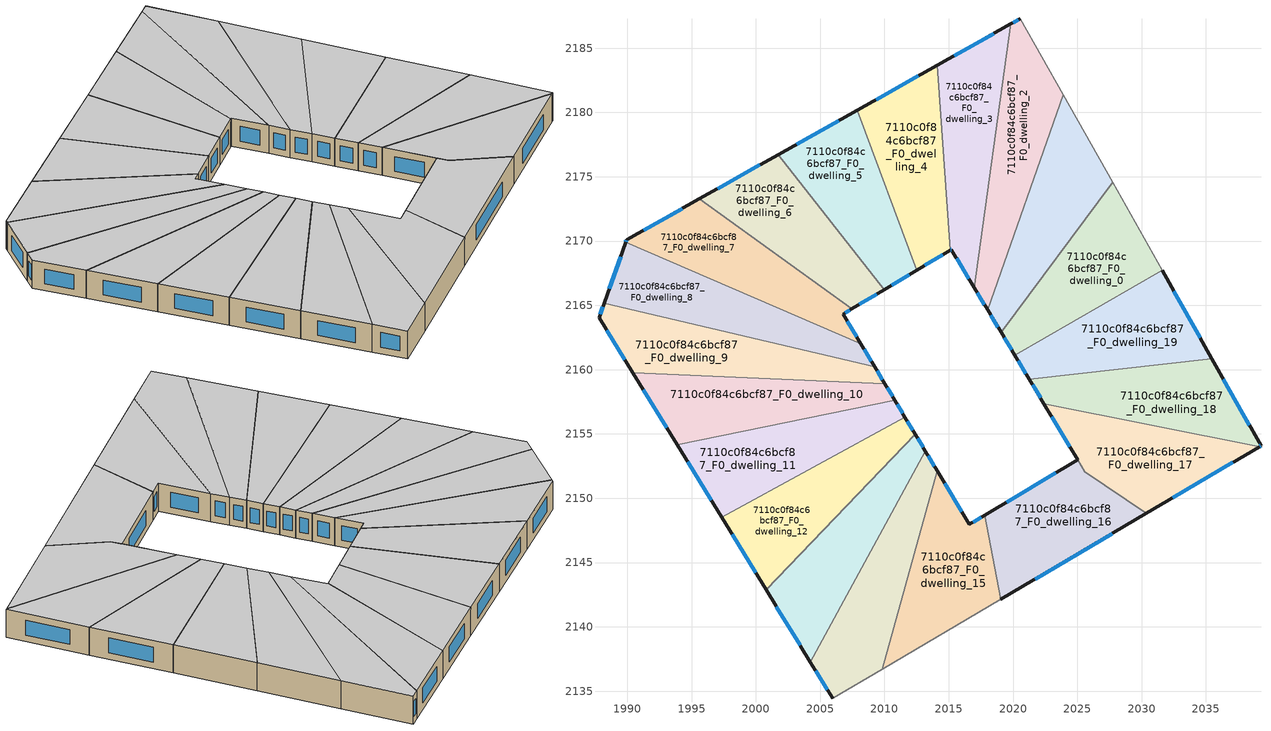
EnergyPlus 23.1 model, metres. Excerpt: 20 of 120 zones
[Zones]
7110c0f84c6bcf87_F0_dwelling_0
 floor ground (EU_floor_Construction): 2027.74,2174.56 2031.6,2167.72 2020.15,2161.11 2019.07,2162.91 z0
 wall outside (EU_wall_Construction): 2019.07,2162.91 2020.15,2161.11 z0:3
 wall adiabatic (EU_wall_Construction): 2031.6,2167.72 2027.74,2174.56 z0:3
 wall to 7110c0f84c6bcf87_F0_dwelling_1 (EU_wall_Construction): 2027.74,2174.56 2019.07,2162.91 z0:3
 wall to 7110c0f84c6bcf87_F0_dwelling_19 (EU_wall_Construction): 2020.15,2161.11 2031.6,2167.72 z0:3
 window (EU_Window_Construction): 2019.32,2162.48 2019.89,2161.53 z0.7:2.3
 ceiling to 7110c0f84c6bcf87_F1_dwelling_0 (EU_floor_Construction): 2031.6,2167.72 2027.74,2174.56 2019.06,2162.91 2020.15,2161.11 z3
7110c0f84c6bcf87_F0_dwelling_1
 floor ground (EU_floor_Construction): 2023.89,2181.39 2027.74,2174.56 2019.07,2162.91 2018.01,2164.66 z0
 wall outside (EU_wall_Construction): 2018.01,2164.66 2019.07,2162.91 z0:3
 wall adiabatic (EU_wall_Construction): 2027.74,2174.56 2023.89,2181.39 z0:3
 wall to 7110c0f84c6bcf87_F0_dwelling_2 (EU_wall_Construction): 2023.89,2181.39 2018.01,2164.66 z0:3
 window (EU_Window_Construction): 2018.26,2164.25 2018.82,2163.32 z0.7:2.3
 ceiling to 7110c0f84c6bcf87_F1_dwelling_1 (EU_floor_Construction): 2019.06,2162.91 2027.74,2174.56 2023.89,2181.39 2018.01,2164.66 z3
7110c0f84c6bcf87_F0_dwelling_10
 floor ground (EU_floor_Construction): 2010.03,2158.91 2010.81,2157.61 1993.88,2154.14 1990.42,2159.77 z0
 wall outside (EU_wall_Construction): 2010.81,2157.61 2010.03,2158.91 / 1990.42,2159.77 1993.88,2154.14 z0:3
 wall to 7110c0f84c6bcf87_F0_dwelling_11 (EU_wall_Construction): 1993.88,2154.14 2010.81,2157.61 z0:3
 wall to 7110c0f84c6bcf87_F0_dwelling_9 (EU_wall_Construction): 2010.02,2158.91 1990.42,2159.77 z0:3
 window (EU_Window_Construction): 2010.62,2157.92 2010.21,2158.61 / 1991.24,2158.45 1993.07,2155.47 z0.7:2.3
 ceiling to 7110c0f84c6bcf87_F1_dwelling_10 (EU_floor_Construction): 2010.81,2157.61 2010.02,2158.91 1990.42,2159.77 1993.88,2154.14 z3
7110c0f84c6bcf87_F0_dwelling_11
 floor ground (EU_floor_Construction): 2010.81,2157.61 2011.59,2156.3 1997.33,2148.52 1993.88,2154.14 z0
 wall outside (EU_wall_Construction): 2011.59,2156.3 2010.81,2157.61 / 1993.88,2154.14 1997.33,2148.52 z0:3
 wall to 7110c0f84c6bcf87_F0_dwelling_12 (EU_wall_Construction): 1997.33,2148.52 2011.59,2156.3 z0:3
 window (EU_Window_Construction): 2011.41,2156.61 2010.99,2157.31 / 1994.69,2152.82 1996.52,2149.84 z0.7:2.3
 ceiling to 7110c0f84c6bcf87_F1_dwelling_11 (EU_floor_Construction): 2011.59,2156.3 2010.81,2157.61 1993.88,2154.14 1997.33,2148.52 z3
7110c0f84c6bcf87_F0_dwelling_12
 floor ground (EU_floor_Construction): 2011.59,2156.3 2012.39,2154.99 2000.79,2142.88 1997.33,2148.52 z0
 wall outside (EU_wall_Construction): 2012.39,2154.99 2011.59,2156.3 / 1997.33,2148.52 2000.79,2142.88 z0:3
 wall to 7110c0f84c6bcf87_F0_dwelling_13 (EU_wall_Construction): 2000.79,2142.88 2012.38,2154.99 z0:3
 window (EU_Window_Construction): 2012.2,2155.3 2011.78,2155.99 / 1998.14,2147.19 1999.97,2144.21 z0.7:2.3
 ceiling to 7110c0f84c6bcf87_F1_dwelling_12 (EU_floor_Construction): 2000.79,2142.88 2012.38,2154.99 2011.59,2156.3 1997.33,2148.52 z3
7110c0f84c6bcf87_F0_dwelling_13
 floor ground (EU_floor_Construction): 2012.39,2154.99 2013.18,2153.66 2004.24,2137.25 2000.79,2142.88 z0
 wall outside (EU_wall_Construction): 2013.18,2153.66 2012.39,2154.99 / 2000.79,2142.88 2004.24,2137.25 z0:3
 wall to 7110c0f84c6bcf87_F0_dwelling_14 (EU_wall_Construction): 2004.24,2137.25 2013.18,2153.66 z0:3
 window (EU_Window_Construction): 2012.99,2153.97 2012.57,2154.68 / 2001.6,2141.56 2003.43,2138.57 z0.7:2.3
 ceiling to 7110c0f84c6bcf87_F1_dwelling_13 (EU_floor_Construction): 2004.24,2137.25 2013.18,2153.66 2012.38,2154.99 2000.79,2142.88 z3
7110c0f84c6bcf87_F0_dwelling_14
 floor ground (EU_floor_Construction): 2013.18,2153.66 2014.1,2152.14 2009.83,2136.71 2005.97,2134.43 2004.24,2137.25 z0
 wall outside (EU_wall_Construction): 2014.1,2152.14 2013.18,2153.66 / 2004.24,2137.25 2005.97,2134.43 z0:3
 wall adiabatic (EU_wall_Construction): 2005.97,2134.43 2009.83,2136.71 z0:3
 wall to 7110c0f84c6bcf87_F0_dwelling_15 (EU_wall_Construction): 2009.83,2136.71 2014.1,2152.14 z0:3
 window (EU_Window_Construction): 2013.88,2152.5 2013.4,2153.31 / 2004.65,2136.59 2005.56,2135.1 z0.7:2.3
 ceiling to 7110c0f84c6bcf87_F1_dwelling_14 (EU_floor_Construction): 2009.83,2136.71 2014.1,2152.14 2013.18,2153.66 2004.24,2137.25 2005.97,2134.43 z3
7110c0f84c6bcf87_F0_dwelling_15
 floor ground (EU_floor_Construction): 2017.8,2148.69 2019.05,2142.16 2009.83,2136.71 2014.1,2152.14 2016.6,2147.97 z0
 wall outside (EU_wall_Construction): 2017.8,2148.69 2016.6,2147.97 2014.1,2152.14 z0:3
 wall adiabatic (EU_wall_Construction): 2009.83,2136.71 2019.05,2142.16 z0:3
 wall to 7110c0f84c6bcf87_F0_dwelling_16 (EU_wall_Construction): 2019.05,2142.16 2017.81,2148.69 z0:3
 window (EU_Window_Construction): 2016.02,2148.95 2014.69,2151.16 / 2017.52,2148.52 2016.89,2148.14 z0.7:2.3
 ceiling to 7110c0f84c6bcf87_F1_dwelling_15 (EU_floor_Construction): 2019.05,2142.16 2017.8,2148.69 2016.6,2147.97 2014.1,2152.14 2009.83,2136.71 z3
7110c0f84c6bcf87_F0_dwelling_16
 floor ground (EU_floor_Construction): 2030.35,2148.82 2019.05,2142.16 2017.8,2148.69 2025.03,2153 2025.59,2152.07 z0
 wall outside (EU_wall_Construction): 2019.05,2142.16 2030.35,2148.82 / 2025.03,2153 2017.8,2148.69 z0:3
 wall to 7110c0f84c6bcf87_F0_dwelling_17 (EU_wall_Construction): 2030.35,2148.82 2025.59,2152.07 2025.03,2153 z0:3
 window (EU_Window_Construction): 2021.71,2143.72 2027.7,2147.26 / 2023.33,2151.99 2019.5,2149.7 z0.7:2.3
 ceiling to 7110c0f84c6bcf87_F1_dwelling_16 (EU_floor_Construction): 2030.35,2148.82 2025.59,2152.07 2025.03,2153 2017.8,2148.69 2019.05,2142.16 z3
7110c0f84c6bcf87_F0_dwelling_17
 floor ground (EU_floor_Construction): 2039.17,2154.03 2030.35,2148.82 2025.59,2152.07 2022.4,2157.36 z0
 wall outside (EU_wall_Construction): 2030.35,2148.82 2039.17,2154.03 / 2022.4,2157.36 2025.03,2153 z0:3
 wall to 7110c0f84c6bcf87_F0_dwelling_18 (EU_wall_Construction): 2039.17,2154.03 2022.4,2157.36 z0:3
 window (EU_Window_Construction): 2032.42,2150.05 2037.1,2152.8 / 2023.02,2156.34 2024.41,2154.02 z0.7:2.3
 ceiling to 7110c0f84c6bcf87_F1_dwelling_17 (EU_floor_Construction): 2039.17,2154.03 2022.4,2157.36 2025.59,2152.07 2030.35,2148.82 z3
7110c0f84c6bcf87_F0_dwelling_18
 floor ground (EU_floor_Construction): 2035.46,2160.86 2039.28,2154.09 2039.17,2154.03 2022.4,2157.36 2021.26,2159.26 z0
 wall outside (EU_wall_Construction): 2021.26,2159.26 2022.4,2157.36 / 2039.17,2154.03 2039.28,2154.09 2035.46,2160.86 z0:3
 wall to 7110c0f84c6bcf87_F0_dwelling_19 (EU_wall_Construction): 2035.46,2160.86 2021.26,2159.26 z0:3
 window (EU_Window_Construction): 2021.53,2158.82 2022.13,2157.81 / 2038.38,2155.68 2036.36,2159.27 / 2039.19,2154.04 2039.25,2154.08 z0.7:2.3
 ceiling to 7110c0f84c6bcf87_F1_dwelling_18 (EU_floor_Construction): 2039.28,2154.09 2035.46,2160.86 2021.26,2159.26 2022.4,2157.36 2039.17,2154.03 z3
7110c0f84c6bcf87_F0_dwelling_19
 floor ground (EU_floor_Construction): 2031.6,2167.72 2035.46,2160.86 2021.26,2159.26 2020.15,2161.11 z0
 wall outside (EU_wall_Construction): 2020.15,2161.11 2021.26,2159.26 / 2035.46,2160.86 2031.6,2167.72 z0:3
 window (EU_Window_Construction): 2020.41,2160.67 2021,2159.69 / 2034.55,2162.47 2032.51,2166.11 z0.7:2.3
 ceiling to 7110c0f84c6bcf87_F1_dwelling_19 (EU_floor_Construction): 2035.46,2160.86 2031.6,2167.72 2020.15,2161.11 2021.26,2159.26 z3
7110c0f84c6bcf87_F0_dwelling_2
 floor ground (EU_floor_Construction): 2020.56,2187.3 2023.89,2181.39 2018.01,2164.66 2016.98,2166.38 2019.84,2186.89 z0
 wall outside (EU_wall_Construction): 2016.98,2166.38 2018.01,2164.66 / 2020.56,2187.3 2019.84,2186.89 z0:3
 wall adiabatic (EU_wall_Construction): 2023.89,2181.39 2020.56,2187.3 z0:3
 wall to 7110c0f84c6bcf87_F0_dwelling_3 (EU_wall_Construction): 2019.84,2186.89 2016.98,2166.38 z0:3
 window (EU_Window_Construction): 2017.22,2165.97 2017.77,2165.06 / 2020.39,2187.21 2020.01,2186.99 z0.7:2.3
 ceiling to 7110c0f84c6bcf87_F1_dwelling_2 (EU_floor_Construction): 2018.01,2164.66 2023.89,2181.39 2020.56,2187.3 2019.84,2186.89 2016.98,2166.38 z3
7110c0f84c6bcf87_F0_dwelling_3
 floor ground (EU_floor_Construction): 2019.84,2186.89 2016.98,2166.38 2015.19,2169.34 2015.13,2169.3 2014.08,2183.66 z0
 wall outside (EU_wall_Construction): 2015.13,2169.3 2015.19,2169.34 2016.98,2166.38 / 2019.84,2186.89 2014.08,2183.66 z0:3
 wall to 7110c0f84c6bcf87_F0_dwelling_4 (EU_wall_Construction): 2014.08,2183.66 2015.13,2169.3 z0:3
 window (EU_Window_Construction): 2015.61,2168.65 2016.56,2167.07 / 2015.14,2169.31 2015.18,2169.33 / 2018.49,2186.14 2015.43,2184.42 z0.7:2.3
 ceiling to 7110c0f84c6bcf87_F1_dwelling_3 (EU_floor_Construction): 2016.98,2166.38 2019.84,2186.89 2014.08,2183.66 2015.13,2169.3 2015.19,2169.34 z3
7110c0f84c6bcf87_F0_dwelling_4
 floor ground (EU_floor_Construction): 2014.08,2183.66 2015.13,2169.3 2012.52,2167.75 2007.9,2180.19 z0
 wall outside (EU_wall_Construction): 2012.52,2167.75 2015.13,2169.3 / 2014.08,2183.66 2007.9,2180.19 z0:3
 wall to 7110c0f84c6bcf87_F0_dwelling_5 (EU_wall_Construction): 2007.89,2180.19 2012.52,2167.75 z0:3
 window (EU_Window_Construction): 2013.13,2168.11 2014.51,2168.94 / 2012.63,2182.85 2009.35,2181 z0.7:2.3
 ceiling to 7110c0f84c6bcf87_F1_dwelling_4 (EU_floor_Construction): 2015.13,2169.3 2014.08,2183.66 2007.9,2180.19 2012.52,2167.75 z3
7110c0f84c6bcf87_F0_dwelling_5
 floor ground (EU_floor_Construction): 2007.9,2180.19 2012.52,2167.75 2009.97,2166.22 2001.73,2176.73 z0
 wall outside (EU_wall_Construction): 2009.97,2166.22 2012.52,2167.75 / 2007.9,2180.19 2001.73,2176.73 z0:3
 wall to 7110c0f84c6bcf87_F0_dwelling_6 (EU_wall_Construction): 2001.73,2176.73 2009.97,2166.22 z0:3
 window (EU_Window_Construction): 2010.57,2166.58 2011.92,2167.39 / 2006.45,2179.38 2003.18,2177.54 z0.7:2.3
 ceiling to 7110c0f84c6bcf87_F1_dwelling_5 (EU_floor_Construction): 2012.52,2167.75 2007.9,2180.19 2001.73,2176.73 2009.97,2166.22 z3
7110c0f84c6bcf87_F0_dwelling_6
 floor ground (EU_floor_Construction): 2001.73,2176.73 2009.97,2166.22 2007.47,2164.73 1995.59,2173.28 z0
 wall outside (EU_wall_Construction): 2007.47,2164.73 2009.97,2166.22 / 2001.73,2176.73 1995.59,2173.28 z0:3
 wall to 7110c0f84c6bcf87_F0_dwelling_7 (EU_wall_Construction): 1995.59,2173.28 2007.47,2164.73 z0:3
 window (EU_Window_Construction): 2008.05,2165.08 2009.38,2165.87 / 2000.29,2175.92 1997.03,2174.09 z0.7:2.3
 ceiling to 7110c0f84c6bcf87_F1_dwelling_6 (EU_floor_Construction): 2009.97,2166.22 2001.73,2176.73 1995.59,2173.28 2007.47,2164.73 z3
7110c0f84c6bcf87_F0_dwelling_7
 floor ground (EU_floor_Construction): 2007.47,2164.73 2006.78,2164.32 2008.17,2162 1989.87,2169.91 1989.94,2170.1 1995.59,2173.28 z0
 wall outside (EU_wall_Construction): 2008.17,2162 2006.78,2164.32 2007.47,2164.73 / 1995.59,2173.28 1989.94,2170.1 1989.87,2169.91 z0:3
 wall to 7110c0f84c6bcf87_F0_dwelling_8 (EU_wall_Construction): 1989.87,2169.91 2008.17,2162 z0:3
 window (EU_Window_Construction): 2006.94,2164.41 2007.31,2164.63 / 2007.84,2162.54 2007.11,2163.77 / 1989.92,2170.06 1989.88,2169.95 / 1994.26,2172.53 1991.26,2170.85 z0.7:2.3
 ceiling to 7110c0f84c6bcf87_F1_dwelling_7 (EU_floor_Construction): 2008.17,2162 2006.78,2164.32 2007.47,2164.73 1995.59,2173.28 1989.94,2170.1 1989.87,2169.91 z3
7110c0f84c6bcf87_F0_dwelling_8
 floor ground (EU_floor_Construction): 2008.17,2162 2009.24,2160.22 1988.19,2165.17 1989.87,2169.91 z0
 wall outside (EU_wall_Construction): 2009.24,2160.22 2008.17,2162 / 1989.87,2169.91 1988.19,2165.17 z0:3
 wall to 7110c0f84c6bcf87_F0_dwelling_9 (EU_wall_Construction): 1988.19,2165.17 2009.24,2160.22 z0:3
 window (EU_Window_Construction): 2008.99,2160.64 2008.42,2161.58 / 1989.47,2168.79 1988.59,2166.28 z0.7:2.3
 ceiling to 7110c0f84c6bcf87_F1_dwelling_8 (EU_floor_Construction): 2009.24,2160.22 2008.17,2162 1989.87,2169.91 1988.19,2165.17 z3
7110c0f84c6bcf87_F0_dwelling_9
 floor ground (EU_floor_Construction): 2009.24,2160.22 2010.03,2158.91 1990.42,2159.77 1987.8,2164.05 1988.19,2165.17 z0
 wall outside (EU_wall_Construction): 2010.03,2158.91 2009.24,2160.22 / 1988.19,2165.17 1987.8,2164.05 1990.42,2159.77 z0:3
 window (EU_Window_Construction): 2009.84,2159.22 2009.42,2159.91 / 1988.42,2163.05 1989.81,2160.78 / 1988.1,2164.91 1987.89,2164.31 z0.7:2.3
 ceiling to 7110c0f84c6bcf87_F1_dwelling_9 (EU_floor_Construction): 2010.02,2158.91 2009.24,2160.22 1988.19,2165.17 1987.8,2164.05 1990.42,2159.77 z3
[Building]
EU S2 Campaign: North Axis=0; Terrain=City; Solar Distribution=FullExterior
[Site:Location]
Budapest.Ferenc.Liszt.Intl.AP: Latitude=47.437; Longitude=19.256; Time Zone=1; Elevation=185
[SizingPeriod:WeatherFileDays]
AnnualSizingPeriod: Begin Month=1; Begin Day of Month=1; End Month=12; End Day of Month=31; Day of Week for Start Day=Monday; Use Weather File Daylight Saving Period=No; Use Weather File Rain and Snow Indicators=No
[MATERIAL]
EU_InternalMass_Material: Roughness=MediumRough; Thickness=0.1; Conductivity=1; Density=1800; Specific Heat=900; Thermal Absorptance=0.9; Solar Absorptance=0.7; Visible Absorptance=0.7
[MATERIAL:NOMASS] Roughness=MediumRough; Thermal Absorptance=0.9; Solar Absorptance=0.7; Visible Absorptance=0.7
Name | Thermal Resistance
EU_wall_NoMass | 0.832559
EU_floor_NoMass | 0.872794
[WINDOWMATERIAL:SIMPLEGLAZINGSYSTEM]
EU_Window_SimpleGlazing: UFactor=2.79869; Solar Heat Gain Coefficient=0.75; Visible Transmittance=0.75
[CONSTRUCTION]
EU_wall_Construction: EU_wall_NoMass
EU_floor_Construction: EU_floor_NoMass
EU_Window_Construction: EU_Window_SimpleGlazing
EU_InternalMass_Construction: EU_InternalMass_Material
[ZONE] Type=1; Multiplier=1; Ceiling Height=autocalculate; Floor Area=autocalculate; Part of Total Floor Area=Yes
Name | Volume
7110c0f84c6bcf87_F0_dwelling_0 | 198.128
7110c0f84c6bcf87_F0_dwelling_1 | 198.126
7110c0f84c6bcf87_F0_dwelling_10 | 198.105
7110c0f84c6bcf87_F0_dwelling_11 | 198.112
7110c0f84c6bcf87_F0_dwelling_12 | 198.113
7110c0f84c6bcf87_F0_dwelling_13 | 198.095
7110c0f84c6bcf87_F0_dwelling_14 | 198.111
7110c0f84c6bcf87_F0_dwelling_15; 7110c0f84c6bcf87_F0_dwelling_4 | 198.138
7110c0f84c6bcf87_F0_dwelling_16 | 198.946
7110c0f84c6bcf87_F0_dwelling_17 | 197.278
7110c0f84c6bcf87_F0_dwelling_18 | 198.143
7110c0f84c6bcf87_F0_dwelling_19 | 198.102
7110c0f84c6bcf87_F0_dwelling_2 | 198.1
7110c0f84c6bcf87_F0_dwelling_3 | 198.085
7110c0f84c6bcf87_F0_dwelling_5 | 198.078
7110c0f84c6bcf87_F0_dwelling_6 | 198.149
7110c0f84c6bcf87_F0_dwelling_7 | 198.077
7110c0f84c6bcf87_F0_dwelling_8 | 198.136
7110c0f84c6bcf87_F0_dwelling_9 | 198.124
[INTERNALMASS] Construction=EU_InternalMass_Construction
Name | Zone or ZoneList | Surface Area
7110c0f84c6bcf87_F0_dwelling_0_EU_InternalMass | 7110c0f84c6bcf87_F0_dwelling_0 | 66.0427
7110c0f84c6bcf87_F0_dwelling_1_EU_InternalMass | 7110c0f84c6bcf87_F0_dwelling_1 | 66.0421
7110c0f84c6bcf87_F0_dwelling_2_EU_InternalMass | 7110c0f84c6bcf87_F0_dwelling_2 | 66.0333
7110c0f84c6bcf87_F0_dwelling_3_EU_InternalMass | 7110c0f84c6bcf87_F0_dwelling_3 | 66.0286
7110c0f84c6bcf87_F0_dwelling_4_EU_InternalMass | 7110c0f84c6bcf87_F0_dwelling_4 | 66.0457
7110c0f84c6bcf87_F0_dwelling_5_EU_InternalMass | 7110c0f84c6bcf87_F0_dwelling_5 | 66.0259
7110c0f84c6bcf87_F0_dwelling_6_EU_InternalMass | 7110c0f84c6bcf87_F0_dwelling_6 | 66.0498
7110c0f84c6bcf87_F0_dwelling_7_EU_InternalMass | 7110c0f84c6bcf87_F0_dwelling_7 | 66.0256
7110c0f84c6bcf87_F0_dwelling_8_EU_InternalMass | 7110c0f84c6bcf87_F0_dwelling_8 | 66.0453
7110c0f84c6bcf87_F0_dwelling_9_EU_InternalMass | 7110c0f84c6bcf87_F0_dwelling_9 | 66.0413
7110c0f84c6bcf87_F0_dwelling_10_EU_InternalMass | 7110c0f84c6bcf87_F0_dwelling_10 | 66.035
7110c0f84c6bcf87_F0_dwelling_11_EU_InternalMass | 7110c0f84c6bcf87_F0_dwelling_11 | 66.0374
7110c0f84c6bcf87_F0_dwelling_12_EU_InternalMass | 7110c0f84c6bcf87_F0_dwelling_12 | 66.0377
7110c0f84c6bcf87_F0_dwelling_13_EU_InternalMass | 7110c0f84c6bcf87_F0_dwelling_13 | 66.0316
7110c0f84c6bcf87_F0_dwelling_14_EU_InternalMass | 7110c0f84c6bcf87_F0_dwelling_14 | 66.0371
7110c0f84c6bcf87_F0_dwelling_15_EU_InternalMass | 7110c0f84c6bcf87_F0_dwelling_15 | 66.0461
7110c0f84c6bcf87_F0_dwelling_16_EU_InternalMass | 7110c0f84c6bcf87_F0_dwelling_16 | 66.3167
7110c0f84c6bcf87_F0_dwelling_17_EU_InternalMass | 7110c0f84c6bcf87_F0_dwelling_17 | 65.7605
7110c0f84c6bcf87_F0_dwelling_18_EU_InternalMass | 7110c0f84c6bcf87_F0_dwelling_18 | 66.0478
7110c0f84c6bcf87_F0_dwelling_19_EU_InternalMass | 7110c0f84c6bcf87_F0_dwelling_19 | 66.0339
[OTHEREQUIPMENT] Fuel Type=Electricity; Design Level Calculation Method=Watts/Area; Power per Zone Floor Area=1; Fraction Latent=0; Fraction Radiant=0; Fraction Lost=0; Carbon Dioxide Generation Rate=0; EndUse Subcategory=EU_Step8_InternalGains
Name | Zone or ZoneList or Space or SpaceList | Schedule
EU_Step8_InternalGain_7110c0f84c6bcf87_F0_dwelling_0_f000 | 7110c0f84c6bcf87_F0_dwelling_0 | EU_Step8_GainSchedule_7110c0f84c6bcf87_F0_dwelling_0_f000
EU_Step8_InternalGain_7110c0f84c6bcf87_F0_dwelling_1_f000 | 7110c0f84c6bcf87_F0_dwelling_1 | EU_Step8_GainSchedule_7110c0f84c6bcf87_F0_dwelling_1_f000
EU_Step8_InternalGain_7110c0f84c6bcf87_F0_dwelling_2_f000 | 7110c0f84c6bcf87_F0_dwelling_2 | EU_Step8_GainSchedule_7110c0f84c6bcf87_F0_dwelling_2_f000
EU_Step8_InternalGain_7110c0f84c6bcf87_F0_dwelling_3_f000 | 7110c0f84c6bcf87_F0_dwelling_3 | EU_Step8_GainSchedule_7110c0f84c6bcf87_F0_dwelling_3_f000
EU_Step8_InternalGain_7110c0f84c6bcf87_F0_dwelling_4_f000 | 7110c0f84c6bcf87_F0_dwelling_4 | EU_Step8_GainSchedule_7110c0f84c6bcf87_F0_dwelling_4_f000
EU_Step8_InternalGain_7110c0f84c6bcf87_F0_dwelling_5_f000 | 7110c0f84c6bcf87_F0_dwelling_5 | EU_Step8_GainSchedule_7110c0f84c6bcf87_F0_dwelling_5_f000
EU_Step8_InternalGain_7110c0f84c6bcf87_F0_dwelling_6_f000 | 7110c0f84c6bcf87_F0_dwelling_6 | EU_Step8_GainSchedule_7110c0f84c6bcf87_F0_dwelling_6_f000
EU_Step8_InternalGain_7110c0f84c6bcf87_F0_dwelling_7_f000 | 7110c0f84c6bcf87_F0_dwelling_7 | EU_Step8_GainSchedule_7110c0f84c6bcf87_F0_dwelling_7_f000
EU_Step8_InternalGain_7110c0f84c6bcf87_F0_dwelling_8_f000 | 7110c0f84c6bcf87_F0_dwelling_8 | EU_Step8_GainSchedule_7110c0f84c6bcf87_F0_dwelling_8_f000
EU_Step8_InternalGain_7110c0f84c6bcf87_F0_dwelling_9_f000 | 7110c0f84c6bcf87_F0_dwelling_9 | EU_Step8_GainSchedule_7110c0f84c6bcf87_F0_dwelling_9_f000
EU_Step8_InternalGain_7110c0f84c6bcf87_F0_dwelling_10_f000 | 7110c0f84c6bcf87_F0_dwelling_10 | EU_Step8_GainSchedule_7110c0f84c6bcf87_F0_dwelling_10_f000
EU_Step8_InternalGain_7110c0f84c6bcf87_F0_dwelling_11_f000 | 7110c0f84c6bcf87_F0_dwelling_11 | EU_Step8_GainSchedule_7110c0f84c6bcf87_F0_dwelling_11_f000
EU_Step8_InternalGain_7110c0f84c6bcf87_F0_dwelling_12_f000 | 7110c0f84c6bcf87_F0_dwelling_12 | EU_Step8_GainSchedule_7110c0f84c6bcf87_F0_dwelling_12_f000
EU_Step8_InternalGain_7110c0f84c6bcf87_F0_dwelling_13_f000 | 7110c0f84c6bcf87_F0_dwelling_13 | EU_Step8_GainSchedule_7110c0f84c6bcf87_F0_dwelling_13_f000
EU_Step8_InternalGain_7110c0f84c6bcf87_F0_dwelling_14_f000 | 7110c0f84c6bcf87_F0_dwelling_14 | EU_Step8_GainSchedule_7110c0f84c6bcf87_F0_dwelling_14_f000
EU_Step8_InternalGain_7110c0f84c6bcf87_F0_dwelling_15_f000 | 7110c0f84c6bcf87_F0_dwelling_15 | EU_Step8_GainSchedule_7110c0f84c6bcf87_F0_dwelling_15_f000
EU_Step8_InternalGain_7110c0f84c6bcf87_F0_dwelling_16_f000 | 7110c0f84c6bcf87_F0_dwelling_16 | EU_Step8_GainSchedule_7110c0f84c6bcf87_F0_dwelling_16_f000
EU_Step8_InternalGain_7110c0f84c6bcf87_F0_dwelling_17_f000 | 7110c0f84c6bcf87_F0_dwelling_17 | EU_Step8_GainSchedule_7110c0f84c6bcf87_F0_dwelling_17_f000
EU_Step8_InternalGain_7110c0f84c6bcf87_F0_dwelling_18_f000 | 7110c0f84c6bcf87_F0_dwelling_18 | EU_Step8_GainSchedule_7110c0f84c6bcf87_F0_dwelling_18_f000
EU_Step8_InternalGain_7110c0f84c6bcf87_F0_dwelling_19_f000 | 7110c0f84c6bcf87_F0_dwelling_19 | EU_Step8_GainSchedule_7110c0f84c6bcf87_F0_dwelling_19_f000
[ZONEVENTILATION:DESIGNFLOWRATE] Schedule=EU_AlwaysOn; Design Flow Rate Calculation Method=AirChanges/Hour; Air Changes per Hour=0.475469; Ventilation Type=Natural; Fan Pressure Rise=0; Fan Total Efficiency=1; Constant Term Coefficient=1; Temperature Term Coefficient=0; Velocity Term Coefficient=0; Velocity Squared Term Coefficient=0; Minimum Indoor Temperature=-100; Maximum Indoor Temperature=100; Delta Temperature=-100; Minimum Outdoor Temperature=-100; Maximum Outdoor Temperature=100; Maximum Wind Speed=40
Name | Zone or ZoneList or Space or SpaceList
EU_ConstantAir_7110c0f84c6bcf87_F0_dwelling_0 | 7110c0f84c6bcf87_F0_dwelling_0
EU_ConstantAir_7110c0f84c6bcf87_F0_dwelling_1 | 7110c0f84c6bcf87_F0_dwelling_1
EU_ConstantAir_7110c0f84c6bcf87_F0_dwelling_2 | 7110c0f84c6bcf87_F0_dwelling_2
EU_ConstantAir_7110c0f84c6bcf87_F0_dwelling_3 | 7110c0f84c6bcf87_F0_dwelling_3
EU_ConstantAir_7110c0f84c6bcf87_F0_dwelling_4 | 7110c0f84c6bcf87_F0_dwelling_4
EU_ConstantAir_7110c0f84c6bcf87_F0_dwelling_5 | 7110c0f84c6bcf87_F0_dwelling_5
EU_ConstantAir_7110c0f84c6bcf87_F0_dwelling_6 | 7110c0f84c6bcf87_F0_dwelling_6
EU_ConstantAir_7110c0f84c6bcf87_F0_dwelling_7 | 7110c0f84c6bcf87_F0_dwelling_7
EU_ConstantAir_7110c0f84c6bcf87_F0_dwelling_8 | 7110c0f84c6bcf87_F0_dwelling_8
EU_ConstantAir_7110c0f84c6bcf87_F0_dwelling_9 | 7110c0f84c6bcf87_F0_dwelling_9
EU_ConstantAir_7110c0f84c6bcf87_F0_dwelling_10 | 7110c0f84c6bcf87_F0_dwelling_10
EU_ConstantAir_7110c0f84c6bcf87_F0_dwelling_11 | 7110c0f84c6bcf87_F0_dwelling_11
EU_ConstantAir_7110c0f84c6bcf87_F0_dwelling_12 | 7110c0f84c6bcf87_F0_dwelling_12
EU_ConstantAir_7110c0f84c6bcf87_F0_dwelling_13 | 7110c0f84c6bcf87_F0_dwelling_13
EU_ConstantAir_7110c0f84c6bcf87_F0_dwelling_14 | 7110c0f84c6bcf87_F0_dwelling_14
EU_ConstantAir_7110c0f84c6bcf87_F0_dwelling_15 | 7110c0f84c6bcf87_F0_dwelling_15
EU_ConstantAir_7110c0f84c6bcf87_F0_dwelling_16 | 7110c0f84c6bcf87_F0_dwelling_16
EU_ConstantAir_7110c0f84c6bcf87_F0_dwelling_17 | 7110c0f84c6bcf87_F0_dwelling_17
EU_ConstantAir_7110c0f84c6bcf87_F0_dwelling_18 | 7110c0f84c6bcf87_F0_dwelling_18
EU_ConstantAir_7110c0f84c6bcf87_F0_dwelling_19 | 7110c0f84c6bcf87_F0_dwelling_19
[HVACTEMPLATE:THERMOSTAT] Constant Heating Setpoint=20; Constant Cooling Setpoint=50
EU_HeatOnly_7110c0f84c6bcf87_F0_dwelling_0; EU_HeatOnly_7110c0f84c6bcf87_F0_dwelling_1; EU_HeatOnly_7110c0f84c6bcf87_F0_dwelling_2; EU_HeatOnly_7110c0f84c6bcf87_F0_dwelling_3; EU_HeatOnly_7110c0f84c6bcf87_F0_dwelling_4; EU_HeatOnly_7110c0f84c6bcf87_F0_dwelling_5; EU_HeatOnly_7110c0f84c6bcf87_F0_dwelling_6; EU_HeatOnly_7110c0f84c6bcf87_F0_dwelling_7; EU_HeatOnly_7110c0f84c6bcf87_F0_dwelling_8; EU_HeatOnly_7110c0f84c6bcf87_F0_dwelling_9; EU_HeatOnly_7110c0f84c6bcf87_F0_dwelling_10; EU_HeatOnly_7110c0f84c6bcf87_F0_dwelling_11; EU_HeatOnly_7110c0f84c6bcf87_F0_dwelling_12; EU_HeatOnly_7110c0f84c6bcf87_F0_dwelling_13; EU_HeatOnly_7110c0f84c6bcf87_F0_dwelling_14; EU_HeatOnly_7110c0f84c6bcf87_F0_dwelling_15; EU_HeatOnly_7110c0f84c6bcf87_F0_dwelling_16; EU_HeatOnly_7110c0f84c6bcf87_F0_dwelling_17; EU_HeatOnly_7110c0f84c6bcf87_F0_dwelling_18; EU_HeatOnly_7110c0f84c6bcf87_F0_dwelling_19; EU_HeatOnly_7110c0f84c6bcf87_F1_dwelling_0; EU_HeatOnly_7110c0f84c6bcf87_F1_dwelling_1; EU_HeatOnly_7110c0f84c6bcf87_F1_dwelling_2; EU_HeatOnly_7110c0f84c6bcf87_F1_dwelling_3; EU_HeatOnly_7110c0f84c6bcf87_F1_dwelling_4; EU_HeatOnly_7110c0f84c6bcf87_F1_dwelling_5; EU_HeatOnly_7110c0f84c6bcf87_F1_dwelling_6; EU_HeatOnly_7110c0f84c6bcf87_F1_dwelling_7; EU_HeatOnly_7110c0f84c6bcf87_F1_dwelling_8; EU_HeatOnly_7110c0f84c6bcf87_F1_dwelling_9; EU_HeatOnly_7110c0f84c6bcf87_F1_dwelling_10; EU_HeatOnly_7110c0f84c6bcf87_F1_dwelling_11; EU_HeatOnly_7110c0f84c6bcf87_F1_dwelling_12; EU_HeatOnly_7110c0f84c6bcf87_F1_dwelling_13; EU_HeatOnly_7110c0f84c6bcf87_F1_dwelling_14; EU_HeatOnly_7110c0f84c6bcf87_F1_dwelling_15; EU_HeatOnly_7110c0f84c6bcf87_F1_dwelling_16; EU_HeatOnly_7110c0f84c6bcf87_F1_dwelling_17; EU_HeatOnly_7110c0f84c6bcf87_F1_dwelling_18; EU_HeatOnly_7110c0f84c6bcf87_F1_dwelling_19; EU_HeatOnly_7110c0f84c6bcf87_F2_dwelling_0; EU_HeatOnly_7110c0f84c6bcf87_F2_dwelling_1; EU_HeatOnly_7110c0f84c6bcf87_F2_dwelling_2; EU_HeatOnly_7110c0f84c6bcf87_F2_dwelling_3; EU_HeatOnly_7110c0f84c6bcf87_F2_dwelling_4; EU_HeatOnly_7110c0f84c6bcf87_F2_dwelling_5; EU_HeatOnly_7110c0f84c6bcf87_F2_dwelling_6; EU_HeatOnly_7110c0f84c6bcf87_F2_dwelling_7; EU_HeatOnly_7110c0f84c6bcf87_F2_dwelling_8; EU_HeatOnly_7110c0f84c6bcf87_F2_dwelling_9; EU_HeatOnly_7110c0f84c6bcf87_F2_dwelling_10; EU_HeatOnly_7110c0f84c6bcf87_F2_dwelling_11; EU_HeatOnly_7110c0f84c6bcf87_F2_dwelling_12; EU_HeatOnly_7110c0f84c6bcf87_F2_dwelling_13; EU_HeatOnly_7110c0f84c6bcf87_F2_dwelling_14; EU_HeatOnly_7110c0f84c6bcf87_F2_dwelling_15; EU_HeatOnly_7110c0f84c6bcf87_F2_dwelling_16; EU_HeatOnly_7110c0f84c6bcf87_F2_dwelling_17; EU_HeatOnly_7110c0f84c6bcf87_F2_dwelling_18; EU_HeatOnly_7110c0f84c6bcf87_F2_dwelling_19; EU_HeatOnly_7110c0f84c6bcf87_F3_dwelling_0; EU_HeatOnly_7110c0f84c6bcf87_F3_dwelling_1; EU_HeatOnly_7110c0f84c6bcf87_F3_dwelling_2; EU_HeatOnly_7110c0f84c6bcf87_F3_dwelling_3; EU_HeatOnly_7110c0f84c6bcf87_F3_dwelling_4; EU_HeatOnly_7110c0f84c6bcf87_F3_dwelling_5; EU_HeatOnly_7110c0f84c6bcf87_F3_dwelling_6; EU_HeatOnly_7110c0f84c6bcf87_F3_dwelling_7; EU_HeatOnly_7110c0f84c6bcf87_F3_dwelling_8; EU_HeatOnly_7110c0f84c6bcf87_F3_dwelling_9; EU_HeatOnly_7110c0f84c6bcf87_F3_dwelling_10; EU_HeatOnly_7110c0f84c6bcf87_F3_dwelling_11; EU_HeatOnly_7110c0f84c6bcf87_F3_dwelling_12; EU_HeatOnly_7110c0f84c6bcf87_F3_dwelling_13; EU_HeatOnly_7110c0f84c6bcf87_F3_dwelling_14; EU_HeatOnly_7110c0f84c6bcf87_F3_dwelling_15; EU_HeatOnly_7110c0f84c6bcf87_F3_dwelling_16; EU_HeatOnly_7110c0f84c6bcf87_F3_dwelling_17; EU_HeatOnly_7110c0f84c6bcf87_F3_dwelling_18; EU_HeatOnly_7110c0f84c6bcf87_F3_dwelling_19; EU_HeatOnly_7110c0f84c6bcf87_F4_dwelling_0; EU_HeatOnly_7110c0f84c6bcf87_F4_dwelling_1; EU_HeatOnly_7110c0f84c6bcf87_F4_dwelling_2; EU_HeatOnly_7110c0f84c6bcf87_F4_dwelling_3; EU_HeatOnly_7110c0f84c6bcf87_F4_dwelling_4; EU_HeatOnly_7110c0f84c6bcf87_F4_dwelling_5; EU_HeatOnly_7110c0f84c6bcf87_F4_dwelling_6; EU_HeatOnly_7110c0f84c6bcf87_F4_dwelling_7; EU_HeatOnly_7110c0f84c6bcf87_F4_dwelling_8; EU_HeatOnly_7110c0f84c6bcf87_F4_dwelling_9; EU_HeatOnly_7110c0f84c6bcf87_F4_dwelling_10; EU_HeatOnly_7110c0f84c6bcf87_F4_dwelling_11; EU_HeatOnly_7110c0f84c6bcf87_F4_dwelling_12; EU_HeatOnly_7110c0f84c6bcf87_F4_dwelling_13; EU_HeatOnly_7110c0f84c6bcf87_F4_dwelling_14; EU_HeatOnly_7110c0f84c6bcf87_F4_dwelling_15; EU_HeatOnly_7110c0f84c6bcf87_F4_dwelling_16; EU_HeatOnly_7110c0f84c6bcf87_F4_dwelling_17; EU_HeatOnly_7110c0f84c6bcf87_F4_dwelling_18; EU_HeatOnly_7110c0f84c6bcf87_F4_dwelling_19; EU_HeatOnly_7110c0f84c6bcf87_F5_dwelling_0; EU_HeatOnly_7110c0f84c6bcf87_F5_dwelling_1; EU_HeatOnly_7110c0f84c6bcf87_F5_dwelling_2; EU_HeatOnly_7110c0f84c6bcf87_F5_dwelling_3; EU_HeatOnly_7110c0f84c6bcf87_F5_dwelling_4; EU_HeatOnly_7110c0f84c6bcf87_F5_dwelling_5; EU_HeatOnly_7110c0f84c6bcf87_F5_dwelling_6; EU_HeatOnly_7110c0f84c6bcf87_F5_dwelling_7; EU_HeatOnly_7110c0f84c6bcf87_F5_dwelling_8; EU_HeatOnly_7110c0f84c6bcf87_F5_dwelling_9; EU_HeatOnly_7110c0f84c6bcf87_F5_dwelling_10; EU_HeatOnly_7110c0f84c6bcf87_F5_dwelling_11; EU_HeatOnly_7110c0f84c6bcf87_F5_dwelling_12; EU_HeatOnly_7110c0f84c6bcf87_F5_dwelling_13; EU_HeatOnly_7110c0f84c6bcf87_F5_dwelling_14; EU_HeatOnly_7110c0f84c6bcf87_F5_dwelling_15; EU_HeatOnly_7110c0f84c6bcf87_F5_dwelling_16; EU_HeatOnly_7110c0f84c6bcf87_F5_dwelling_17; EU_HeatOnly_7110c0f84c6bcf87_F5_dwelling_18; EU_HeatOnly_7110c0f84c6bcf87_F5_dwelling_19
[HVACTEMPLATE:ZONE:IDEALLOADSAIRSYSTEM] System Availability Schedule=EU_AlwaysOn; Maximum Heating Supply Air Temperature=50; Minimum Cooling Supply Air Temperature=13; Maximum Heating Supply Air Humidity Ratio=0.0156; Minimum Cooling Supply Air Humidity Ratio=0.0077; Heating Limit=NoLimit; Cooling Limit=NoLimit; Heating Availability Schedule=EU_AlwaysOn; Cooling Availability Schedule=EU_CoolingOff; Dehumidification Control Type=ConstantSensibleHeatRatio; Cooling Sensible Heat Ratio=0.7; Dehumidification Setpoint=60; Humidification Control Type=None; Humidification Setpoint=30; Outdoor Air Method=None; Outdoor Air Flow Rate per Person=0.00944; Outdoor Air Flow Rate per Zone Floor Area=0; Outdoor Air Flow Rate per Zone=0; Demand Controlled Ventilation Type=None; Outdoor Air Economizer Type=NoEconomizer; Heat Recovery Type=None; Sensible Heat Recovery Effectiveness=0.7; Latent Heat Recovery Effectiveness=0.65
Name | Template Thermostat
7110c0f84c6bcf87_F0_dwelling_0 | EU_HeatOnly_7110c0f84c6bcf87_F0_dwelling_0
7110c0f84c6bcf87_F0_dwelling_1 | EU_HeatOnly_7110c0f84c6bcf87_F0_dwelling_1
7110c0f84c6bcf87_F0_dwelling_2 | EU_HeatOnly_7110c0f84c6bcf87_F0_dwelling_2
7110c0f84c6bcf87_F0_dwelling_3 | EU_HeatOnly_7110c0f84c6bcf87_F0_dwelling_3
7110c0f84c6bcf87_F0_dwelling_4 | EU_HeatOnly_7110c0f84c6bcf87_F0_dwelling_4
7110c0f84c6bcf87_F0_dwelling_5 | EU_HeatOnly_7110c0f84c6bcf87_F0_dwelling_5
7110c0f84c6bcf87_F0_dwelling_6 | EU_HeatOnly_7110c0f84c6bcf87_F0_dwelling_6
7110c0f84c6bcf87_F0_dwelling_7 | EU_HeatOnly_7110c0f84c6bcf87_F0_dwelling_7
7110c0f84c6bcf87_F0_dwelling_8 | EU_HeatOnly_7110c0f84c6bcf87_F0_dwelling_8
7110c0f84c6bcf87_F0_dwelling_9 | EU_HeatOnly_7110c0f84c6bcf87_F0_dwelling_9
7110c0f84c6bcf87_F0_dwelling_10 | EU_HeatOnly_7110c0f84c6bcf87_F0_dwelling_10
7110c0f84c6bcf87_F0_dwelling_11 | EU_HeatOnly_7110c0f84c6bcf87_F0_dwelling_11
7110c0f84c6bcf87_F0_dwelling_12 | EU_HeatOnly_7110c0f84c6bcf87_F0_dwelling_12
7110c0f84c6bcf87_F0_dwelling_13 | EU_HeatOnly_7110c0f84c6bcf87_F0_dwelling_13
7110c0f84c6bcf87_F0_dwelling_14 | EU_HeatOnly_7110c0f84c6bcf87_F0_dwelling_14
7110c0f84c6bcf87_F0_dwelling_15 | EU_HeatOnly_7110c0f84c6bcf87_F0_dwelling_15
7110c0f84c6bcf87_F0_dwelling_16 | EU_HeatOnly_7110c0f84c6bcf87_F0_dwelling_16
7110c0f84c6bcf87_F0_dwelling_17 | EU_HeatOnly_7110c0f84c6bcf87_F0_dwelling_17
7110c0f84c6bcf87_F0_dwelling_18 | EU_HeatOnly_7110c0f84c6bcf87_F0_dwelling_18
7110c0f84c6bcf87_F0_dwelling_19 | EU_HeatOnly_7110c0f84c6bcf87_F0_dwelling_19
[SIZING:ZONE] Zone Cooling Design Supply Air Temperature Input Method=SupplyAirTemperature; Zone Cooling Design Supply Air Temperature=13; Zone Heating Design Supply Air Temperature Input Method=SupplyAirTemperature; Zone Heating Design Supply Air Temperature=50; Zone Cooling Design Supply Air Humidity Ratio=0.008; Zone Heating Design Supply Air Humidity Ratio=0.008; Cooling Design Air Flow Method=DesignDay; Cooling Design Air Flow Rate=0; Cooling Minimum Air Flow per Zone Floor Area=0.000762; Cooling Minimum Air Flow=0; Cooling Minimum Air Flow Fraction=0.2; Heating Design Air Flow Method=DesignDay; Heating Design Air Flow Rate=0; Heating Maximum Air Flow per Zone Floor Area=0.002032; Heating Maximum Air Flow=0.141576; Heating Maximum Air Flow Fraction=0.3; Account for Dedicated Outdoor Air System=No; Dedicated Outdoor Air System Control Strategy=NeutralSupplyAir; Dedicated Outdoor Air Low Setpoint Temperature for Design=autosize; Dedicated Outdoor Air High Setpoint Temperature for Design=autosize; Zone Load Sizing Method=Sensible Load Only No Latent Load; Zone Latent Cooling Design Supply Air Humidity Ratio Input Method=HumidityRatioDifference; Zone Cooling Design Supply Air Humidity Ratio Difference=0.005; Zone Latent Heating Design Supply Air Humidity Ratio Input Method=HumidityRatioDifference; Zone Humidification Design Supply Air Humidity Ratio Difference=0.005
7110c0f84c6bcf87_F0_dwelling_0; 7110c0f84c6bcf87_F0_dwelling_1; 7110c0f84c6bcf87_F0_dwelling_2; 7110c0f84c6bcf87_F0_dwelling_3; 7110c0f84c6bcf87_F0_dwelling_4; 7110c0f84c6bcf87_F0_dwelling_5; 7110c0f84c6bcf87_F0_dwelling_6; 7110c0f84c6bcf87_F0_dwelling_7; 7110c0f84c6bcf87_F0_dwelling_8; 7110c0f84c6bcf87_F0_dwelling_9; 7110c0f84c6bcf87_F0_dwelling_10; 7110c0f84c6bcf87_F0_dwelling_11; 7110c0f84c6bcf87_F0_dwelling_12; 7110c0f84c6bcf87_F0_dwelling_13; 7110c0f84c6bcf87_F0_dwelling_14; 7110c0f84c6bcf87_F0_dwelling_15; 7110c0f84c6bcf87_F0_dwelling_16; 7110c0f84c6bcf87_F0_dwelling_17; 7110c0f84c6bcf87_F0_dwelling_18; 7110c0f84c6bcf87_F0_dwelling_19
[SCHEDULE:CONSTANT]
Name | Hourly Value
EU_AlwaysOn | 1
EU_CoolingOff | 0
[SCHEDULE:FILE] Column Number=1; Rows to Skip at Top=0; Number of Hours of Data=8760; Column Separator=Comma; Interpolate to Timestep=No; Minutes per Item=60; Adjust Schedule for Daylight Savings=Yes
Name | File
EU_Step8_GainSchedule_7110c0f84c6bcf87_F0_dwelling_0_f000 | ../../schedules/7110c0f84c6bcf87/7110c0f84c6bcf87_F0_dwelling_0_f000_gain.csv
EU_Step8_GainSchedule_7110c0f84c6bcf87_F0_dwelling_1_f000 | ../../schedules/7110c0f84c6bcf87/7110c0f84c6bcf87_F0_dwelling_1_f000_gain.csv
EU_Step8_GainSchedule_7110c0f84c6bcf87_F0_dwelling_2_f000 | ../../schedules/7110c0f84c6bcf87/7110c0f84c6bcf87_F0_dwelling_2_f000_gain.csv
EU_Step8_GainSchedule_7110c0f84c6bcf87_F0_dwelling_3_f000 | ../../schedules/7110c0f84c6bcf87/7110c0f84c6bcf87_F0_dwelling_3_f000_gain.csv
EU_Step8_GainSchedule_7110c0f84c6bcf87_F0_dwelling_4_f000 | ../../schedules/7110c0f84c6bcf87/7110c0f84c6bcf87_F0_dwelling_4_f000_gain.csv
EU_Step8_GainSchedule_7110c0f84c6bcf87_F0_dwelling_5_f000 | ../../schedules/7110c0f84c6bcf87/7110c0f84c6bcf87_F0_dwelling_5_f000_gain.csv
EU_Step8_GainSchedule_7110c0f84c6bcf87_F0_dwelling_6_f000 | ../../schedules/7110c0f84c6bcf87/7110c0f84c6bcf87_F0_dwelling_6_f000_gain.csv
EU_Step8_GainSchedule_7110c0f84c6bcf87_F0_dwelling_7_f000 | ../../schedules/7110c0f84c6bcf87/7110c0f84c6bcf87_F0_dwelling_7_f000_gain.csv
EU_Step8_GainSchedule_7110c0f84c6bcf87_F0_dwelling_8_f000 | ../../schedules/7110c0f84c6bcf87/7110c0f84c6bcf87_F0_dwelling_8_f000_gain.csv
EU_Step8_GainSchedule_7110c0f84c6bcf87_F0_dwelling_9_f000 | ../../schedules/7110c0f84c6bcf87/7110c0f84c6bcf87_F0_dwelling_9_f000_gain.csv
EU_Step8_GainSchedule_7110c0f84c6bcf87_F0_dwelling_10_f000 | ../../schedules/7110c0f84c6bcf87/7110c0f84c6bcf87_F0_dwelling_10_f000_gain.csv
EU_Step8_GainSchedule_7110c0f84c6bcf87_F0_dwelling_11_f000 | ../../schedules/7110c0f84c6bcf87/7110c0f84c6bcf87_F0_dwelling_11_f000_gain.csv
EU_Step8_GainSchedule_7110c0f84c6bcf87_F0_dwelling_12_f000 | ../../schedules/7110c0f84c6bcf87/7110c0f84c6bcf87_F0_dwelling_12_f000_gain.csv
EU_Step8_GainSchedule_7110c0f84c6bcf87_F0_dwelling_13_f000 | ../../schedules/7110c0f84c6bcf87/7110c0f84c6bcf87_F0_dwelling_13_f000_gain.csv
EU_Step8_GainSchedule_7110c0f84c6bcf87_F0_dwelling_14_f000 | ../../schedules/7110c0f84c6bcf87/7110c0f84c6bcf87_F0_dwelling_14_f000_gain.csv
EU_Step8_GainSchedule_7110c0f84c6bcf87_F0_dwelling_15_f000 | ../../schedules/7110c0f84c6bcf87/7110c0f84c6bcf87_F0_dwelling_15_f000_gain.csv
EU_Step8_GainSchedule_7110c0f84c6bcf87_F0_dwelling_16_f000 | ../../schedules/7110c0f84c6bcf87/7110c0f84c6bcf87_F0_dwelling_16_f000_gain.csv
EU_Step8_GainSchedule_7110c0f84c6bcf87_F0_dwelling_17_f000 | ../../schedules/7110c0f84c6bcf87/7110c0f84c6bcf87_F0_dwelling_17_f000_gain.csv
EU_Step8_GainSchedule_7110c0f84c6bcf87_F0_dwelling_18_f000 | ../../schedules/7110c0f84c6bcf87/7110c0f84c6bcf87_F0_dwelling_18_f000_gain.csv
EU_Step8_GainSchedule_7110c0f84c6bcf87_F0_dwelling_19_f000 | ../../schedules/7110c0f84c6bcf87/7110c0f84c6bcf87_F0_dwelling_19_f000_gain.csv
